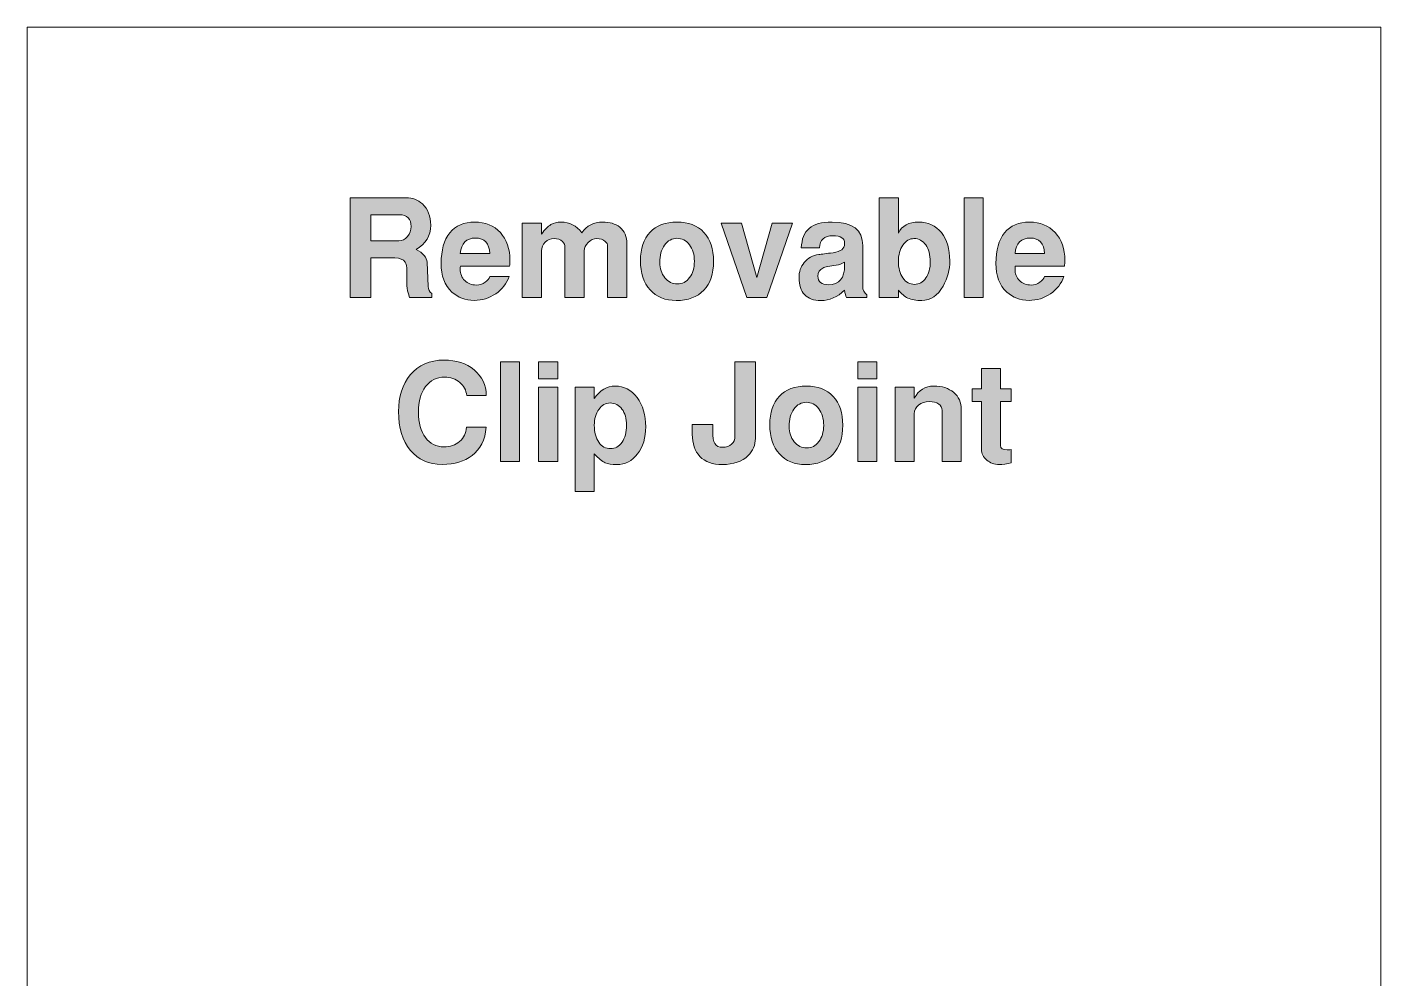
# Model space of a CAD drawing. Header units: inches. Extents: x 0.85 to 9.83, y -3.82 to -0.79.
# Drawn here: x 0.853 to 2.915, y -2.248 to -0.798 of the extents above; entities that cross this region are included whole.
import ezdxf

# ---------------------------------------------------------------- set-up
doc = ezdxf.new("R2010")
doc.units = ezdxf.units.IN
doc.header["$MEASUREMENT"] = 0
doc.layers.add('Layer 1', color=7, linetype='Continuous')

# ---------------------------------------------------------------- blocks, each defined once
blk = doc.blocks.new('block 24')
at = {"layer": 'Layer 1', "true_color": 0xed1f24}
h = blk.add_hatch(color=240, dxfattribs=at)
h.dxf.hatch_style = 2
edge = h.paths.add_edge_path()
edge.add_spline(control_points=[(1.4693, -1.2095), (1.4693, -1.2095), (1.4355, -1.2095), (1.4355, -1.2095), (1.4328, -1.2023), (1.4314, -1.1964), (1.4314, -1.192), (1.4314, -1.192), (1.4314, -1.1691), (1.4314, -1.1691), (1.4314, -1.163), (1.4305, -1.1585), (1.4287, -1.1557), (1.426, -1.1516), (1.4209, -1.1495), (1.4132, -1.1495), (1.4132, -1.1495), (1.3762, -1.1495), (1.3762, -1.1495), (1.3762, -1.1495), (1.3762, -1.2095), (1.3762, -1.2095), (1.3762, -1.2095), (1.3449, -1.2095), (1.3449, -1.2095), (1.3449, -1.2095), (1.3449, -1.0576), (1.3449, -1.0576), (1.3449, -1.0576), (1.4303, -1.0576), (1.4303, -1.0576), (1.4398, -1.0576), (1.448, -1.0608), (1.4549, -1.0672), (1.4634, -1.0748), (1.4676, -1.0857), (1.4676, -1.0997), (1.4676, -1.1159), (1.4602, -1.1282), (1.4453, -1.1364), (1.4562, -1.1422), (1.4617, -1.1487), (1.462, -1.1559), (1.462, -1.1559), (1.4637, -1.193), (1.4637, -1.193), (1.4638, -1.1976), (1.4657, -1.2012), (1.4693, -1.2037), (1.4693, -1.2037), (1.4693, -1.2095), (1.4693, -1.2095)], knot_values=[0, 0, 0, 0, 1, 1, 1, 2, 2, 2, 3, 3, 3, 4, 4, 4, 5, 5, 5, 6, 6, 6, 7, 7, 7, 8, 8, 8, 9, 9, 9, 10, 10, 10, 11, 11, 11, 12, 12, 12, 13, 13, 13, 14, 14, 14, 15, 15, 15, 16, 16, 16, 17, 17, 17, 17], degree=3, periodic=1)
edge = h.paths.add_edge_path()
edge.add_spline(control_points=[(1.4378, -1.1016), (1.4378, -1.0896), (1.4319, -1.0837), (1.4199, -1.0837), (1.4199, -1.0837), (1.3762, -1.0837), (1.3762, -1.0837), (1.3762, -1.0837), (1.3762, -1.1234), (1.3762, -1.1234), (1.3762, -1.1234), (1.4193, -1.1234), (1.4193, -1.1234), (1.424, -1.1234), (1.4283, -1.1212), (1.4321, -1.1166), (1.4359, -1.112), (1.4378, -1.107), (1.4378, -1.1016)], knot_values=[0, 0, 0, 0, 1, 1, 1, 2, 2, 2, 3, 3, 3, 4, 4, 4, 5, 5, 5, 6, 6, 6, 6], degree=3, periodic=1)
h = blk.add_hatch(color=240, dxfattribs=at)
h.dxf.hatch_style = 2
edge = h.paths.add_edge_path()
edge.add_spline(control_points=[(2.2584, -1.1537), (2.2584, -1.1673), (2.255, -1.1801), (2.2482, -1.1922), (2.2399, -1.2069), (2.2291, -1.2143), (2.2157, -1.2143), (2.2071, -1.2143), (2.2, -1.213), (2.1945, -1.2105), (2.1896, -1.2082), (2.1848, -1.2042), (2.1801, -1.1987), (2.1801, -1.1987), (2.1801, -1.2095), (2.1801, -1.2095), (2.1801, -1.2095), (2.1509, -1.2095), (2.1509, -1.2095), (2.1509, -1.2095), (2.1509, -1.0576), (2.1509, -1.0576), (2.1509, -1.0576), (2.1801, -1.0576), (2.1801, -1.0576), (2.1801, -1.0576), (2.1801, -1.1116), (2.1801, -1.1116), (2.1855, -1.1003), (2.1958, -1.0947), (2.211, -1.0947), (2.2255, -1.0947), (2.2371, -1.1001), (2.2456, -1.1109), (2.2542, -1.1218), (2.2584, -1.136), (2.2584, -1.1537)], knot_values=[0, 0, 0, 0, 1, 1, 1, 2, 2, 2, 3, 3, 3, 4, 4, 4, 5, 5, 5, 6, 6, 6, 7, 7, 7, 8, 8, 8, 9, 9, 9, 10, 10, 10, 11, 11, 11, 12, 12, 12, 12], degree=3, periodic=1)
edge = h.paths.add_edge_path()
edge.add_spline(control_points=[(2.2287, -1.1553), (2.2287, -1.1446), (2.2264, -1.136), (2.2218, -1.1296), (2.2173, -1.1231), (2.2112, -1.1199), (2.2038, -1.1199), (2.1973, -1.1199), (2.1917, -1.1232), (2.1871, -1.1298), (2.1824, -1.1364), (2.1801, -1.1447), (2.1801, -1.1547), (2.1801, -1.165), (2.1824, -1.1734), (2.187, -1.1799), (2.1915, -1.1864), (2.1975, -1.1897), (2.2048, -1.1897), (2.2119, -1.1897), (2.2176, -1.1865), (2.222, -1.18), (2.2264, -1.1736), (2.2287, -1.1653), (2.2287, -1.1553)], knot_values=[0, 0, 0, 0, 1, 1, 1, 2, 2, 2, 3, 3, 3, 4, 4, 4, 5, 5, 5, 6, 6, 6, 7, 7, 7, 8, 8, 8, 8], degree=3, periodic=1)
h = blk.add_hatch(color=240, dxfattribs=at)
h.dxf.hatch_style = 2
h.paths.add_polyline_path([(2.3093, -1.2095), (2.2801, -1.2095), (2.2801, -1.0576), (2.3093, -1.0576)])
h = blk.add_hatch(color=240, dxfattribs=at)
h.dxf.hatch_style = 2
edge = h.paths.add_edge_path()
edge.add_spline(control_points=[(1.5884, -1.1532), (1.5884, -1.1566), (1.5882, -1.1596), (1.5878, -1.1622), (1.5878, -1.1622), (1.513, -1.1622), (1.513, -1.1622), (1.5128, -1.163), (1.5126, -1.1643), (1.5126, -1.1662), (1.5126, -1.1735), (1.5149, -1.1795), (1.5194, -1.184), (1.524, -1.1885), (1.5299, -1.1907), (1.5372, -1.1907), (1.542, -1.1907), (1.5465, -1.1894), (1.5506, -1.1866), (1.5543, -1.1839), (1.5567, -1.1809), (1.5576, -1.1776), (1.5576, -1.1776), (1.5872, -1.1776), (1.5872, -1.1776), (1.5833, -1.1886), (1.5765, -1.1974), (1.5667, -1.2041), (1.5569, -1.2107), (1.546, -1.2141), (1.5339, -1.2141), (1.5204, -1.2141), (1.5091, -1.2098), (1.4999, -1.2014), (1.4889, -1.1912), (1.4835, -1.1767), (1.4835, -1.1578), (1.4835, -1.1375), (1.4879, -1.122), (1.4967, -1.1111), (1.5055, -1.1001), (1.5182, -1.0947), (1.5347, -1.0947), (1.5508, -1.0947), (1.5638, -1.1001), (1.5737, -1.1108), (1.5835, -1.1216), (1.5884, -1.1357), (1.5884, -1.1532)], knot_values=[0, 0, 0, 0, 1, 1, 1, 2, 2, 2, 3, 3, 3, 4, 4, 4, 5, 5, 5, 6, 6, 6, 7, 7, 7, 8, 8, 8, 9, 9, 9, 10, 10, 10, 11, 11, 11, 12, 12, 12, 13, 13, 13, 14, 14, 14, 15, 15, 15, 16, 16, 16, 16], degree=3, periodic=1)
edge = h.paths.add_edge_path()
edge.add_spline(control_points=[(1.5576, -1.1426), (1.5568, -1.1269), (1.5495, -1.1191), (1.5357, -1.1191), (1.5219, -1.1191), (1.5142, -1.1269), (1.5126, -1.1426), (1.5126, -1.1426), (1.5576, -1.1426), (1.5576, -1.1426)], knot_values=[0, 0, 0, 0, 1, 1, 1, 2, 2, 2, 3, 3, 3, 3], degree=3, periodic=1)
h = blk.add_hatch(color=240, dxfattribs=at)
h.dxf.hatch_style = 2
edge = h.paths.add_edge_path()
edge.add_spline(control_points=[(1.7664, -1.2095), (1.7664, -1.2095), (1.7372, -1.2095), (1.7372, -1.2095), (1.7372, -1.2095), (1.7372, -1.1311), (1.7372, -1.1311), (1.7372, -1.1288), (1.736, -1.1265), (1.7335, -1.1243), (1.7303, -1.1214), (1.726, -1.1199), (1.7205, -1.1199), (1.7158, -1.1199), (1.7114, -1.1219), (1.7074, -1.1258), (1.7034, -1.1298), (1.7014, -1.134), (1.7014, -1.1386), (1.7014, -1.1386), (1.7014, -1.2095), (1.7014, -1.2095), (1.7014, -1.2095), (1.6722, -1.2095), (1.6722, -1.2095), (1.6722, -1.2095), (1.6722, -1.1332), (1.6722, -1.1332), (1.6722, -1.1298), (1.6709, -1.1268), (1.6682, -1.1243), (1.6652, -1.1214), (1.661, -1.1199), (1.6555, -1.1199), (1.6503, -1.1199), (1.6457, -1.1218), (1.642, -1.1255), (1.6382, -1.1293), (1.6364, -1.1336), (1.6364, -1.1384), (1.6364, -1.1384), (1.6364, -1.2095), (1.6364, -1.2095), (1.6364, -1.2095), (1.6072, -1.2095), (1.6072, -1.2095), (1.6072, -1.2095), (1.6072, -1.0966), (1.6072, -1.0966), (1.6072, -1.0966), (1.6364, -1.0966), (1.6364, -1.0966), (1.6364, -1.0966), (1.6364, -1.113), (1.6364, -1.113), (1.6415, -1.1061), (1.6463, -1.1013), (1.6506, -1.0987), (1.655, -1.096), (1.6602, -1.0947), (1.6662, -1.0947), (1.6791, -1.0947), (1.6897, -1.1002), (1.698, -1.1112), (1.7055, -1.1002), (1.716, -1.0947), (1.7295, -1.0947), (1.7405, -1.0947), (1.7491, -1.0973), (1.7555, -1.1026), (1.7628, -1.1083), (1.7664, -1.1168), (1.7664, -1.128), (1.7664, -1.128), (1.7664, -1.2095), (1.7664, -1.2095)], knot_values=[0, 0, 0, 0, 1, 1, 1, 2, 2, 2, 3, 3, 3, 4, 4, 4, 5, 5, 5, 6, 6, 6, 7, 7, 7, 8, 8, 8, 9, 9, 9, 10, 10, 10, 11, 11, 11, 12, 12, 12, 13, 13, 13, 14, 14, 14, 15, 15, 15, 16, 16, 16, 17, 17, 17, 18, 18, 18, 19, 19, 19, 20, 20, 20, 21, 21, 21, 22, 22, 22, 23, 23, 23, 24, 24, 24, 25, 25, 25, 25], degree=3, periodic=1)
h = blk.add_hatch(color=240, dxfattribs=at)
h.dxf.hatch_style = 2
edge = h.paths.add_edge_path()
edge.add_spline(control_points=[(1.8985, -1.1545), (1.8985, -1.1735), (1.8935, -1.1882), (1.8836, -1.1987), (1.8736, -1.2091), (1.8596, -1.2143), (1.8416, -1.2143), (1.8248, -1.2143), (1.8115, -1.2089), (1.8018, -1.198), (1.7921, -1.1872), (1.7872, -1.1724), (1.7872, -1.1537), (1.7872, -1.1352), (1.7921, -1.1207), (1.8018, -1.1103), (1.8115, -1.0999), (1.8252, -1.0947), (1.8428, -1.0947), (1.8603, -1.0947), (1.874, -1.1), (1.8838, -1.1105), (1.8936, -1.1211), (1.8985, -1.1357), (1.8985, -1.1545)], knot_values=[0, 0, 0, 0, 1, 1, 1, 2, 2, 2, 3, 3, 3, 4, 4, 4, 5, 5, 5, 6, 6, 6, 7, 7, 7, 8, 8, 8, 8], degree=3, periodic=1)
edge = h.paths.add_edge_path()
edge.add_spline(control_points=[(1.8693, -1.1546), (1.8693, -1.1442), (1.8668, -1.1358), (1.8618, -1.1292), (1.8568, -1.1227), (1.8505, -1.1195), (1.8428, -1.1195), (1.8352, -1.1195), (1.8289, -1.123), (1.824, -1.1299), (1.819, -1.1368), (1.8166, -1.1457), (1.8166, -1.1565), (1.8166, -1.1655), (1.8192, -1.1731), (1.8244, -1.1795), (1.8296, -1.1859), (1.8359, -1.1891), (1.8432, -1.1891), (1.8509, -1.1891), (1.8571, -1.1859), (1.862, -1.1794), (1.8669, -1.173), (1.8693, -1.1647), (1.8693, -1.1546)], knot_values=[0, 0, 0, 0, 1, 1, 1, 2, 2, 2, 3, 3, 3, 4, 4, 4, 5, 5, 5, 6, 6, 6, 7, 7, 7, 8, 8, 8, 8], degree=3, periodic=1)
h = blk.add_hatch(color=240, dxfattribs=at)
h.dxf.hatch_style = 2
h.paths.add_polyline_path([(2.0189, -1.0966), (1.9797, -1.2095), (1.9491, -1.2095), (1.9101, -1.0966), (1.9409, -1.0966), (1.9645, -1.1793), (1.988, -1.0966)])
h = blk.add_hatch(color=240, dxfattribs=at)
h.dxf.hatch_style = 2
edge = h.paths.add_edge_path()
edge.add_spline(control_points=[(2.1322, -1.2095), (2.1322, -1.2095), (2.1012, -1.2095), (2.1012, -1.2095), (2.0998, -1.2073), (2.0987, -1.2036), (2.098, -1.1984), (2.0873, -1.2091), (2.0753, -1.2145), (2.062, -1.2145), (2.0512, -1.2145), (2.0429, -1.2115), (2.0372, -1.2054), (2.0315, -1.1994), (2.0287, -1.1908), (2.0287, -1.1797), (2.0287, -1.1705), (2.0314, -1.1627), (2.0368, -1.1562), (2.0422, -1.1496), (2.0495, -1.1457), (2.0587, -1.1443), (2.063, -1.1437), (2.0703, -1.1428), (2.0805, -1.1414), (2.0866, -1.1404), (2.0911, -1.1389), (2.0938, -1.1369), (2.0965, -1.1349), (2.098, -1.1316), (2.0982, -1.1272), (2.0987, -1.1196), (2.0926, -1.1157), (2.0801, -1.1157), (2.0671, -1.1157), (2.0603, -1.1218), (2.0599, -1.1341), (2.0599, -1.1341), (2.0322, -1.1341), (2.0322, -1.1341), (2.0328, -1.1207), (2.0367, -1.1108), (2.0442, -1.1044), (2.0516, -1.0979), (2.0632, -1.0947), (2.0791, -1.0947), (2.1102, -1.0947), (2.1257, -1.1067), (2.1257, -1.1307), (2.1257, -1.1307), (2.1257, -1.193), (2.1257, -1.193), (2.1257, -1.1979), (2.1279, -1.2021), (2.1322, -1.2057), (2.1322, -1.2057), (2.1322, -1.2095), (2.1322, -1.2095)], knot_values=[0, 0, 0, 0, 1, 1, 1, 2, 2, 2, 3, 3, 3, 4, 4, 4, 5, 5, 5, 6, 6, 6, 7, 7, 7, 8, 8, 8, 9, 9, 9, 10, 10, 10, 11, 11, 11, 12, 12, 12, 13, 13, 13, 14, 14, 14, 15, 15, 15, 16, 16, 16, 17, 17, 17, 18, 18, 18, 19, 19, 19, 19], degree=3, periodic=1)
edge = h.paths.add_edge_path()
edge.add_spline(control_points=[(2.0982, -1.1603), (2.0982, -1.1603), (2.0982, -1.1559), (2.0982, -1.1559), (2.0941, -1.1583), (2.0898, -1.1598), (2.0855, -1.1603), (2.0753, -1.1616), (2.0684, -1.1631), (2.0649, -1.1649), (2.0601, -1.1673), (2.0576, -1.1714), (2.0576, -1.1774), (2.0576, -1.186), (2.063, -1.1903), (2.0737, -1.1903), (2.0901, -1.1903), (2.0982, -1.1803), (2.0982, -1.1603)], knot_values=[0, 0, 0, 0, 1, 1, 1, 2, 2, 2, 3, 3, 3, 4, 4, 4, 5, 5, 5, 6, 6, 6, 6], degree=3, periodic=1)
h = blk.add_hatch(color=240, dxfattribs=at)
h.dxf.hatch_style = 2
edge = h.paths.add_edge_path()
edge.add_spline(control_points=[(2.4337, -1.1532), (2.4337, -1.1566), (2.4335, -1.1596), (2.433, -1.1622), (2.433, -1.1622), (2.3582, -1.1622), (2.3582, -1.1622), (2.358, -1.163), (2.3578, -1.1643), (2.3578, -1.1662), (2.3578, -1.1735), (2.3601, -1.1795), (2.3646, -1.184), (2.3692, -1.1885), (2.3751, -1.1907), (2.3824, -1.1907), (2.3872, -1.1907), (2.3917, -1.1894), (2.3958, -1.1866), (2.3995, -1.1839), (2.4019, -1.1809), (2.4028, -1.1776), (2.4028, -1.1776), (2.4324, -1.1776), (2.4324, -1.1776), (2.4285, -1.1886), (2.4217, -1.1974), (2.4119, -1.2041), (2.4021, -1.2107), (2.3912, -1.2141), (2.3791, -1.2141), (2.3656, -1.2141), (2.3543, -1.2098), (2.3451, -1.2014), (2.3341, -1.1912), (2.3287, -1.1767), (2.3287, -1.1578), (2.3287, -1.1375), (2.3331, -1.122), (2.3419, -1.1111), (2.3507, -1.1001), (2.3634, -1.0947), (2.3799, -1.0947), (2.396, -1.0947), (2.409, -1.1001), (2.4189, -1.1108), (2.4287, -1.1216), (2.4337, -1.1357), (2.4337, -1.1532)], knot_values=[0, 0, 0, 0, 1, 1, 1, 2, 2, 2, 3, 3, 3, 4, 4, 4, 5, 5, 5, 6, 6, 6, 7, 7, 7, 8, 8, 8, 9, 9, 9, 10, 10, 10, 11, 11, 11, 12, 12, 12, 13, 13, 13, 14, 14, 14, 15, 15, 15, 16, 16, 16, 16], degree=3, periodic=1)
edge = h.paths.add_edge_path()
edge.add_spline(control_points=[(2.4028, -1.1426), (2.402, -1.1269), (2.3947, -1.1191), (2.381, -1.1191), (2.3671, -1.1191), (2.3594, -1.1269), (2.3578, -1.1426), (2.3578, -1.1426), (2.4028, -1.1426), (2.4028, -1.1426)], knot_values=[0, 0, 0, 0, 1, 1, 1, 2, 2, 2, 3, 3, 3, 3], degree=3, periodic=1)
h = blk.add_hatch(color=240, dxfattribs=at)
h.dxf.hatch_style = 2
edge = h.paths.add_edge_path()
edge.add_spline(control_points=[(1.5523, -1.4076), (1.5504, -1.4266), (1.5431, -1.441), (1.5306, -1.4507), (1.5191, -1.4596), (1.504, -1.4641), (1.4852, -1.4641), (1.4647, -1.4641), (1.4484, -1.4568), (1.4365, -1.4424), (1.4245, -1.428), (1.4186, -1.4084), (1.4186, -1.3837), (1.4186, -1.3607), (1.4245, -1.3421), (1.4363, -1.3278), (1.4488, -1.3127), (1.4661, -1.3051), (1.4881, -1.3051), (1.5066, -1.3051), (1.5218, -1.3101), (1.5338, -1.32), (1.5457, -1.3299), (1.5519, -1.343), (1.5523, -1.3591), (1.5523, -1.3591), (1.5225, -1.3591), (1.5225, -1.3591), (1.5217, -1.351), (1.5181, -1.3443), (1.5118, -1.3391), (1.5055, -1.3338), (1.4979, -1.3311), (1.489, -1.3311), (1.4766, -1.3311), (1.4669, -1.3359), (1.4597, -1.3455), (1.4526, -1.3551), (1.449, -1.3681), (1.449, -1.3845), (1.449, -1.4007), (1.4525, -1.4136), (1.4596, -1.4231), (1.4667, -1.4326), (1.4761, -1.4374), (1.4879, -1.4374), (1.4972, -1.4374), (1.5052, -1.4347), (1.5117, -1.4292), (1.5182, -1.4237), (1.5217, -1.4165), (1.5221, -1.4076), (1.5221, -1.4076), (1.5523, -1.4076), (1.5523, -1.4076)], knot_values=[0, 0, 0, 0, 1, 1, 1, 2, 2, 2, 3, 3, 3, 4, 4, 4, 5, 5, 5, 6, 6, 6, 7, 7, 7, 8, 8, 8, 9, 9, 9, 10, 10, 10, 11, 11, 11, 12, 12, 12, 13, 13, 13, 14, 14, 14, 15, 15, 15, 16, 16, 16, 17, 17, 17, 18, 18, 18, 18], degree=3, periodic=1)
h = blk.add_hatch(color=240, dxfattribs=at)
h.dxf.hatch_style = 2
h.paths.add_polyline_path([(1.6031, -1.4595), (1.574, -1.4595), (1.574, -1.3076), (1.6031, -1.3076)])
h = blk.add_hatch(color=240, dxfattribs=at)
h.dxf.hatch_style = 2
h.paths.add_polyline_path([(1.6611, -1.3337), (1.6319, -1.3337), (1.6319, -1.3076), (1.6611, -1.3076)])
h.paths.add_polyline_path([(1.6611, -1.4595), (1.6319, -1.4595), (1.6319, -1.3466), (1.6611, -1.3466)])
h = blk.add_hatch(color=240, dxfattribs=at)
h.dxf.hatch_style = 2
edge = h.paths.add_edge_path()
edge.add_spline(control_points=[(1.9623, -1.4245), (1.9623, -1.4346), (1.9586, -1.4434), (1.9511, -1.4507), (1.9419, -1.4598), (1.9288, -1.4643), (1.9119, -1.4643), (1.897, -1.4643), (1.8857, -1.4602), (1.8778, -1.452), (1.87, -1.4438), (1.8661, -1.4325), (1.8661, -1.4182), (1.8661, -1.4182), (1.8661, -1.4034), (1.8661, -1.4034), (1.8661, -1.4034), (1.8973, -1.4034), (1.8973, -1.4034), (1.8973, -1.4034), (1.8973, -1.4132), (1.8973, -1.4132), (1.8973, -1.4224), (1.8984, -1.4288), (1.9005, -1.4325), (1.9027, -1.4362), (1.9066, -1.438), (1.9123, -1.438), (1.9181, -1.438), (1.9227, -1.4365), (1.9261, -1.4334), (1.9294, -1.4304), (1.9311, -1.4262), (1.9311, -1.4207), (1.9311, -1.4207), (1.9311, -1.3076), (1.9311, -1.3076), (1.9311, -1.3076), (1.9623, -1.3076), (1.9623, -1.3076), (1.9623, -1.3076), (1.9623, -1.4245), (1.9623, -1.4245)], knot_values=[0, 0, 0, 0, 1, 1, 1, 2, 2, 2, 3, 3, 3, 4, 4, 4, 5, 5, 5, 6, 6, 6, 7, 7, 7, 8, 8, 8, 9, 9, 9, 10, 10, 10, 11, 11, 11, 12, 12, 12, 13, 13, 13, 14, 14, 14, 14], degree=3, periodic=1)
h = blk.add_hatch(color=240, dxfattribs=at)
h.dxf.hatch_style = 2
h.paths.add_polyline_path([(2.1473, -1.3337), (2.1181, -1.3337), (2.1181, -1.3076), (2.1473, -1.3076)])
h.paths.add_polyline_path([(2.1473, -1.4595), (2.1181, -1.4595), (2.1181, -1.3466), (2.1473, -1.3466)])
h = blk.add_hatch(color=240, dxfattribs=at)
h.dxf.hatch_style = 2
edge = h.paths.add_edge_path()
edge.add_spline(control_points=[(2.3521, -1.4618), (2.3453, -1.4634), (2.3391, -1.4643), (2.3336, -1.4643), (2.3262, -1.4643), (2.3199, -1.462), (2.3146, -1.4575), (2.3093, -1.453), (2.3067, -1.4476), (2.3067, -1.4414), (2.3067, -1.4414), (2.3067, -1.3682), (2.3067, -1.3682), (2.3067, -1.3682), (2.2923, -1.3682), (2.2923, -1.3682), (2.2923, -1.3682), (2.2923, -1.3489), (2.2923, -1.3489), (2.2923, -1.3489), (2.3067, -1.3489), (2.3067, -1.3489), (2.3067, -1.3489), (2.3067, -1.3182), (2.3067, -1.3182), (2.3067, -1.3182), (2.3358, -1.3182), (2.3358, -1.3182), (2.3358, -1.3182), (2.3358, -1.3489), (2.3358, -1.3489), (2.3358, -1.3489), (2.3521, -1.3489), (2.3521, -1.3489), (2.3521, -1.3489), (2.3521, -1.3682), (2.3521, -1.3682), (2.3521, -1.3682), (2.3358, -1.3682), (2.3358, -1.3682), (2.3358, -1.3682), (2.3358, -1.4355), (2.3358, -1.4355), (2.3358, -1.4398), (2.3391, -1.442), (2.3456, -1.442), (2.3472, -1.4418), (2.3493, -1.4417), (2.3521, -1.4416), (2.3521, -1.4416), (2.3521, -1.4618), (2.3521, -1.4618)], knot_values=[0, 0, 0, 0, 1, 1, 1, 2, 2, 2, 3, 3, 3, 4, 4, 4, 5, 5, 5, 6, 6, 6, 7, 7, 7, 8, 8, 8, 9, 9, 9, 10, 10, 10, 11, 11, 11, 12, 12, 12, 13, 13, 13, 14, 14, 14, 15, 15, 15, 16, 16, 16, 17, 17, 17, 17], degree=3, periodic=1)
h = blk.add_hatch(color=240, dxfattribs=at)
h.dxf.hatch_style = 2
edge = h.paths.add_edge_path()
edge.add_spline(control_points=[(1.7952, -1.4068), (1.7952, -1.4234), (1.7911, -1.4372), (1.7829, -1.448), (1.7747, -1.4589), (1.764, -1.4643), (1.7509, -1.4643), (1.7434, -1.4643), (1.7376, -1.4634), (1.7336, -1.4616), (1.7288, -1.4595), (1.7233, -1.455), (1.7169, -1.4482), (1.7169, -1.4482), (1.7169, -1.5053), (1.7169, -1.5053), (1.7169, -1.5053), (1.6877, -1.5053), (1.6877, -1.5053), (1.6877, -1.5053), (1.6877, -1.3466), (1.6877, -1.3466), (1.6877, -1.3466), (1.7169, -1.3466), (1.7169, -1.3466), (1.7169, -1.3466), (1.7169, -1.3637), (1.7169, -1.3637), (1.7254, -1.351), (1.7361, -1.3447), (1.749, -1.3447), (1.7622, -1.3447), (1.7732, -1.3506), (1.782, -1.3624), (1.7908, -1.3742), (1.7952, -1.389), (1.7952, -1.4068)], knot_values=[0, 0, 0, 0, 1, 1, 1, 2, 2, 2, 3, 3, 3, 4, 4, 4, 5, 5, 5, 6, 6, 6, 7, 7, 7, 8, 8, 8, 9, 9, 9, 10, 10, 10, 11, 11, 11, 12, 12, 12, 12], degree=3, periodic=1)
edge = h.paths.add_edge_path()
edge.add_spline(control_points=[(1.7659, -1.4043), (1.7659, -1.3941), (1.7636, -1.386), (1.759, -1.3798), (1.7544, -1.3736), (1.7484, -1.3705), (1.7409, -1.3705), (1.7342, -1.3705), (1.7285, -1.3738), (1.7239, -1.3802), (1.7192, -1.3867), (1.7169, -1.3948), (1.7169, -1.4045), (1.7169, -1.4152), (1.7192, -1.4238), (1.7237, -1.4303), (1.7282, -1.4368), (1.7341, -1.4401), (1.7415, -1.4401), (1.7487, -1.4401), (1.7546, -1.4368), (1.7591, -1.4303), (1.7636, -1.4238), (1.7659, -1.4151), (1.7659, -1.4043)], knot_values=[0, 0, 0, 0, 1, 1, 1, 2, 2, 2, 3, 3, 3, 4, 4, 4, 5, 5, 5, 6, 6, 6, 7, 7, 7, 8, 8, 8, 8], degree=3, periodic=1)
h = blk.add_hatch(color=240, dxfattribs=at)
h.dxf.hatch_style = 2
edge = h.paths.add_edge_path()
edge.add_spline(control_points=[(2.0954, -1.4045), (2.0954, -1.4235), (2.0905, -1.4382), (2.0805, -1.4487), (2.0706, -1.4591), (2.0566, -1.4643), (2.0386, -1.4643), (2.0218, -1.4643), (2.0085, -1.4589), (1.9988, -1.448), (1.989, -1.4372), (1.9842, -1.4224), (1.9842, -1.4037), (1.9842, -1.3852), (1.989, -1.3707), (1.9988, -1.3603), (2.0085, -1.3499), (2.0222, -1.3447), (2.0398, -1.3447), (2.0573, -1.3447), (2.071, -1.35), (2.0807, -1.3605), (2.0905, -1.3711), (2.0954, -1.3857), (2.0954, -1.4045)], knot_values=[0, 0, 0, 0, 1, 1, 1, 2, 2, 2, 3, 3, 3, 4, 4, 4, 5, 5, 5, 6, 6, 6, 7, 7, 7, 8, 8, 8, 8], degree=3, periodic=1)
edge = h.paths.add_edge_path()
edge.add_spline(control_points=[(2.0663, -1.4046), (2.0663, -1.3942), (2.0638, -1.3858), (2.0588, -1.3792), (2.0538, -1.3727), (2.0474, -1.3695), (2.0398, -1.3695), (2.0322, -1.3695), (2.0259, -1.373), (2.021, -1.3799), (2.016, -1.3868), (2.0136, -1.3957), (2.0136, -1.4065), (2.0136, -1.4155), (2.0162, -1.4231), (2.0214, -1.4295), (2.0266, -1.4359), (2.0329, -1.4391), (2.0402, -1.4391), (2.0479, -1.4391), (2.0541, -1.4359), (2.059, -1.4294), (2.0638, -1.423), (2.0663, -1.4147), (2.0663, -1.4046)], knot_values=[0, 0, 0, 0, 1, 1, 1, 2, 2, 2, 3, 3, 3, 4, 4, 4, 5, 5, 5, 6, 6, 6, 7, 7, 7, 8, 8, 8, 8], degree=3, periodic=1)
h = blk.add_hatch(color=240, dxfattribs=at)
h.dxf.hatch_style = 2
edge = h.paths.add_edge_path()
edge.add_spline(control_points=[(2.2759, -1.4595), (2.2759, -1.4595), (2.2467, -1.4595), (2.2467, -1.4595), (2.2467, -1.4595), (2.2467, -1.382), (2.2467, -1.382), (2.2467, -1.3778), (2.2449, -1.3745), (2.2415, -1.3721), (2.238, -1.3697), (2.2333, -1.3684), (2.2273, -1.3684), (2.2208, -1.3684), (2.2153, -1.3702), (2.211, -1.3737), (2.2066, -1.3771), (2.2044, -1.3815), (2.2044, -1.3868), (2.2044, -1.3868), (2.2044, -1.4595), (2.2044, -1.4595), (2.2044, -1.4595), (2.1752, -1.4595), (2.1752, -1.4595), (2.1752, -1.4595), (2.1752, -1.3466), (2.1752, -1.3466), (2.1752, -1.3466), (2.2044, -1.3466), (2.2044, -1.3466), (2.2044, -1.3466), (2.2044, -1.3634), (2.2044, -1.3634), (2.2109, -1.3509), (2.2208, -1.3447), (2.234, -1.3447), (2.2466, -1.3447), (2.2568, -1.348), (2.2644, -1.3545), (2.272, -1.361), (2.2759, -1.3696), (2.2759, -1.3803), (2.2759, -1.3803), (2.2759, -1.4595), (2.2759, -1.4595)], knot_values=[0, 0, 0, 0, 1, 1, 1, 2, 2, 2, 3, 3, 3, 4, 4, 4, 5, 5, 5, 6, 6, 6, 7, 7, 7, 8, 8, 8, 9, 9, 9, 10, 10, 10, 11, 11, 11, 12, 12, 12, 13, 13, 13, 14, 14, 14, 15, 15, 15, 15], degree=3, periodic=1)
at = {"layer": 'Layer 1', "lineweight": 0}
for points in [[(2.3093, -1.2095), (2.2801, -1.2095), (2.2801, -1.0576), (2.3093, -1.0576), (2.3093, -1.2095)], [(2.0189, -1.0966), (1.9797, -1.2095), (1.9491, -1.2095), (1.9101, -1.0966), (1.9409, -1.0966), (1.9645, -1.1793), (1.988, -1.0966), (2.0189, -1.0966)], [(1.6031, -1.4595), (1.574, -1.4595), (1.574, -1.3076), (1.6031, -1.3076), (1.6031, -1.4595)], [(1.6611, -1.3337), (1.6319, -1.3337), (1.6319, -1.3076), (1.6611, -1.3076), (1.6611, -1.3337)], [(2.1473, -1.3337), (2.1181, -1.3337), (2.1181, -1.3076), (2.1473, -1.3076), (2.1473, -1.3337)], [(1.6611, -1.4595), (1.6319, -1.4595), (1.6319, -1.3466), (1.6611, -1.3466), (1.6611, -1.4595)], [(2.1473, -1.4595), (2.1181, -1.4595), (2.1181, -1.3466), (2.1473, -1.3466), (2.1473, -1.4595)]]:
    blk.add_lwpolyline(points, dxfattribs=at)
for points, knots in [([(1.4693, -1.2095), (1.4693, -1.2095), (1.4355, -1.2095), (1.4355, -1.2095), (1.4328, -1.2023), (1.4314, -1.1964), (1.4314, -1.192), (1.4314, -1.192), (1.4314, -1.1691), (1.4314, -1.1691), (1.4314, -1.163), (1.4305, -1.1585), (1.4287, -1.1557), (1.426, -1.1516), (1.4209, -1.1495), (1.4132, -1.1495), (1.4132, -1.1495), (1.3762, -1.1495), (1.3762, -1.1495), (1.3762, -1.1495), (1.3762, -1.2095), (1.3762, -1.2095), (1.3762, -1.2095), (1.3449, -1.2095), (1.3449, -1.2095), (1.3449, -1.2095), (1.3449, -1.0576), (1.3449, -1.0576), (1.3449, -1.0576), (1.4303, -1.0576), (1.4303, -1.0576), (1.4398, -1.0576), (1.448, -1.0608), (1.4549, -1.0672), (1.4634, -1.0748), (1.4676, -1.0857), (1.4676, -1.0997), (1.4676, -1.1159), (1.4602, -1.1282), (1.4453, -1.1364), (1.4562, -1.1422), (1.4617, -1.1487), (1.462, -1.1559), (1.462, -1.1559), (1.4637, -1.193), (1.4637, -1.193), (1.4638, -1.1976), (1.4657, -1.2012), (1.4693, -1.2037), (1.4693, -1.2037), (1.4693, -1.2095), (1.4693, -1.2095)], [0, 0, 0, 0, 1, 1, 1, 2, 2, 2, 3, 3, 3, 4, 4, 4, 5, 5, 5, 6, 6, 6, 7, 7, 7, 8, 8, 8, 9, 9, 9, 10, 10, 10, 11, 11, 11, 12, 12, 12, 13, 13, 13, 14, 14, 14, 15, 15, 15, 16, 16, 16, 17, 17, 17, 17]), ([(2.2584, -1.1537), (2.2584, -1.1673), (2.255, -1.1801), (2.2482, -1.1922), (2.2399, -1.2069), (2.2291, -1.2143), (2.2157, -1.2143), (2.2071, -1.2143), (2.2, -1.213), (2.1945, -1.2105), (2.1896, -1.2082), (2.1848, -1.2042), (2.1801, -1.1987), (2.1801, -1.1987), (2.1801, -1.2095), (2.1801, -1.2095), (2.1801, -1.2095), (2.1509, -1.2095), (2.1509, -1.2095), (2.1509, -1.2095), (2.1509, -1.0576), (2.1509, -1.0576), (2.1509, -1.0576), (2.1801, -1.0576), (2.1801, -1.0576), (2.1801, -1.0576), (2.1801, -1.1116), (2.1801, -1.1116), (2.1855, -1.1003), (2.1958, -1.0947), (2.211, -1.0947), (2.2255, -1.0947), (2.2371, -1.1001), (2.2456, -1.1109), (2.2542, -1.1218), (2.2584, -1.136), (2.2584, -1.1537)], [0, 0, 0, 0, 1, 1, 1, 2, 2, 2, 3, 3, 3, 4, 4, 4, 5, 5, 5, 6, 6, 6, 7, 7, 7, 8, 8, 8, 9, 9, 9, 10, 10, 10, 11, 11, 11, 12, 12, 12, 12]), ([(1.4378, -1.1016), (1.4378, -1.0896), (1.4319, -1.0837), (1.4199, -1.0837), (1.4199, -1.0837), (1.3762, -1.0837), (1.3762, -1.0837), (1.3762, -1.0837), (1.3762, -1.1234), (1.3762, -1.1234), (1.3762, -1.1234), (1.4193, -1.1234), (1.4193, -1.1234), (1.424, -1.1234), (1.4283, -1.1212), (1.4321, -1.1166), (1.4359, -1.112), (1.4378, -1.107), (1.4378, -1.1016)], [0, 0, 0, 0, 1, 1, 1, 2, 2, 2, 3, 3, 3, 4, 4, 4, 5, 5, 5, 6, 6, 6, 6]), ([(1.5884, -1.1532), (1.5884, -1.1566), (1.5882, -1.1596), (1.5878, -1.1622), (1.5878, -1.1622), (1.513, -1.1622), (1.513, -1.1622), (1.5128, -1.163), (1.5126, -1.1643), (1.5126, -1.1662), (1.5126, -1.1735), (1.5149, -1.1795), (1.5194, -1.184), (1.524, -1.1885), (1.5299, -1.1907), (1.5372, -1.1907), (1.542, -1.1907), (1.5465, -1.1894), (1.5506, -1.1866), (1.5543, -1.1839), (1.5567, -1.1809), (1.5576, -1.1776), (1.5576, -1.1776), (1.5872, -1.1776), (1.5872, -1.1776), (1.5833, -1.1886), (1.5765, -1.1974), (1.5667, -1.2041), (1.5569, -1.2107), (1.546, -1.2141), (1.5339, -1.2141), (1.5204, -1.2141), (1.5091, -1.2098), (1.4999, -1.2014), (1.4889, -1.1912), (1.4835, -1.1767), (1.4835, -1.1578), (1.4835, -1.1375), (1.4879, -1.122), (1.4967, -1.1111), (1.5055, -1.1001), (1.5182, -1.0947), (1.5347, -1.0947), (1.5508, -1.0947), (1.5638, -1.1001), (1.5737, -1.1108), (1.5835, -1.1216), (1.5884, -1.1357), (1.5884, -1.1532)], [0, 0, 0, 0, 1, 1, 1, 2, 2, 2, 3, 3, 3, 4, 4, 4, 5, 5, 5, 6, 6, 6, 7, 7, 7, 8, 8, 8, 9, 9, 9, 10, 10, 10, 11, 11, 11, 12, 12, 12, 13, 13, 13, 14, 14, 14, 15, 15, 15, 16, 16, 16, 16]), ([(1.7664, -1.2095), (1.7664, -1.2095), (1.7372, -1.2095), (1.7372, -1.2095), (1.7372, -1.2095), (1.7372, -1.1311), (1.7372, -1.1311), (1.7372, -1.1288), (1.736, -1.1265), (1.7335, -1.1243), (1.7303, -1.1214), (1.726, -1.1199), (1.7205, -1.1199), (1.7158, -1.1199), (1.7114, -1.1219), (1.7074, -1.1258), (1.7034, -1.1298), (1.7014, -1.134), (1.7014, -1.1386), (1.7014, -1.1386), (1.7014, -1.2095), (1.7014, -1.2095), (1.7014, -1.2095), (1.6722, -1.2095), (1.6722, -1.2095), (1.6722, -1.2095), (1.6722, -1.1332), (1.6722, -1.1332), (1.6722, -1.1298), (1.6709, -1.1268), (1.6682, -1.1243), (1.6652, -1.1214), (1.661, -1.1199), (1.6555, -1.1199), (1.6503, -1.1199), (1.6457, -1.1218), (1.642, -1.1255), (1.6382, -1.1293), (1.6364, -1.1336), (1.6364, -1.1384), (1.6364, -1.1384), (1.6364, -1.2095), (1.6364, -1.2095), (1.6364, -1.2095), (1.6072, -1.2095), (1.6072, -1.2095), (1.6072, -1.2095), (1.6072, -1.0966), (1.6072, -1.0966), (1.6072, -1.0966), (1.6364, -1.0966), (1.6364, -1.0966), (1.6364, -1.0966), (1.6364, -1.113), (1.6364, -1.113), (1.6415, -1.1061), (1.6463, -1.1013), (1.6506, -1.0987), (1.655, -1.096), (1.6602, -1.0947), (1.6662, -1.0947), (1.6791, -1.0947), (1.6897, -1.1002), (1.698, -1.1112), (1.7055, -1.1002), (1.716, -1.0947), (1.7295, -1.0947), (1.7405, -1.0947), (1.7491, -1.0973), (1.7555, -1.1026), (1.7628, -1.1083), (1.7664, -1.1168), (1.7664, -1.128), (1.7664, -1.128), (1.7664, -1.2095), (1.7664, -1.2095)], [0, 0, 0, 0, 1, 1, 1, 2, 2, 2, 3, 3, 3, 4, 4, 4, 5, 5, 5, 6, 6, 6, 7, 7, 7, 8, 8, 8, 9, 9, 9, 10, 10, 10, 11, 11, 11, 12, 12, 12, 13, 13, 13, 14, 14, 14, 15, 15, 15, 16, 16, 16, 17, 17, 17, 18, 18, 18, 19, 19, 19, 20, 20, 20, 21, 21, 21, 22, 22, 22, 23, 23, 23, 24, 24, 24, 25, 25, 25, 25]), ([(1.8985, -1.1545), (1.8985, -1.1735), (1.8935, -1.1882), (1.8836, -1.1987), (1.8736, -1.2091), (1.8596, -1.2143), (1.8416, -1.2143), (1.8248, -1.2143), (1.8115, -1.2089), (1.8018, -1.198), (1.7921, -1.1872), (1.7872, -1.1724), (1.7872, -1.1537), (1.7872, -1.1352), (1.7921, -1.1207), (1.8018, -1.1103), (1.8115, -1.0999), (1.8252, -1.0947), (1.8428, -1.0947), (1.8603, -1.0947), (1.874, -1.1), (1.8838, -1.1105), (1.8936, -1.1211), (1.8985, -1.1357), (1.8985, -1.1545)], [0, 0, 0, 0, 1, 1, 1, 2, 2, 2, 3, 3, 3, 4, 4, 4, 5, 5, 5, 6, 6, 6, 7, 7, 7, 8, 8, 8, 8]), ([(2.1322, -1.2095), (2.1322, -1.2095), (2.1012, -1.2095), (2.1012, -1.2095), (2.0998, -1.2073), (2.0987, -1.2036), (2.098, -1.1984), (2.0873, -1.2091), (2.0753, -1.2145), (2.062, -1.2145), (2.0512, -1.2145), (2.0429, -1.2115), (2.0372, -1.2054), (2.0315, -1.1994), (2.0287, -1.1908), (2.0287, -1.1797), (2.0287, -1.1705), (2.0314, -1.1627), (2.0368, -1.1562), (2.0422, -1.1496), (2.0495, -1.1457), (2.0587, -1.1443), (2.063, -1.1437), (2.0703, -1.1428), (2.0805, -1.1414), (2.0866, -1.1404), (2.0911, -1.1389), (2.0938, -1.1369), (2.0965, -1.1349), (2.098, -1.1316), (2.0982, -1.1272), (2.0987, -1.1196), (2.0926, -1.1157), (2.0801, -1.1157), (2.0671, -1.1157), (2.0603, -1.1218), (2.0599, -1.1341), (2.0599, -1.1341), (2.0322, -1.1341), (2.0322, -1.1341), (2.0328, -1.1207), (2.0367, -1.1108), (2.0442, -1.1044), (2.0516, -1.0979), (2.0632, -1.0947), (2.0791, -1.0947), (2.1102, -1.0947), (2.1257, -1.1067), (2.1257, -1.1307), (2.1257, -1.1307), (2.1257, -1.193), (2.1257, -1.193), (2.1257, -1.1979), (2.1279, -1.2021), (2.1322, -1.2057), (2.1322, -1.2057), (2.1322, -1.2095), (2.1322, -1.2095)], [0, 0, 0, 0, 1, 1, 1, 2, 2, 2, 3, 3, 3, 4, 4, 4, 5, 5, 5, 6, 6, 6, 7, 7, 7, 8, 8, 8, 9, 9, 9, 10, 10, 10, 11, 11, 11, 12, 12, 12, 13, 13, 13, 14, 14, 14, 15, 15, 15, 16, 16, 16, 17, 17, 17, 18, 18, 18, 19, 19, 19, 19]), ([(2.4337, -1.1532), (2.4337, -1.1566), (2.4335, -1.1596), (2.433, -1.1622), (2.433, -1.1622), (2.3582, -1.1622), (2.3582, -1.1622), (2.358, -1.163), (2.3578, -1.1643), (2.3578, -1.1662), (2.3578, -1.1735), (2.3601, -1.1795), (2.3646, -1.184), (2.3692, -1.1885), (2.3751, -1.1907), (2.3824, -1.1907), (2.3872, -1.1907), (2.3917, -1.1894), (2.3958, -1.1866), (2.3995, -1.1839), (2.4019, -1.1809), (2.4028, -1.1776), (2.4028, -1.1776), (2.4324, -1.1776), (2.4324, -1.1776), (2.4285, -1.1886), (2.4217, -1.1974), (2.4119, -1.2041), (2.4021, -1.2107), (2.3912, -1.2141), (2.3791, -1.2141), (2.3656, -1.2141), (2.3543, -1.2098), (2.3451, -1.2014), (2.3341, -1.1912), (2.3287, -1.1767), (2.3287, -1.1578), (2.3287, -1.1375), (2.3331, -1.122), (2.3419, -1.1111), (2.3507, -1.1001), (2.3634, -1.0947), (2.3799, -1.0947), (2.396, -1.0947), (2.409, -1.1001), (2.4189, -1.1108), (2.4287, -1.1216), (2.4337, -1.1357), (2.4337, -1.1532)], [0, 0, 0, 0, 1, 1, 1, 2, 2, 2, 3, 3, 3, 4, 4, 4, 5, 5, 5, 6, 6, 6, 7, 7, 7, 8, 8, 8, 9, 9, 9, 10, 10, 10, 11, 11, 11, 12, 12, 12, 13, 13, 13, 14, 14, 14, 15, 15, 15, 16, 16, 16, 16]), ([(1.5576, -1.1426), (1.5568, -1.1269), (1.5495, -1.1191), (1.5357, -1.1191), (1.5219, -1.1191), (1.5142, -1.1269), (1.5126, -1.1426), (1.5126, -1.1426), (1.5576, -1.1426), (1.5576, -1.1426)], [0, 0, 0, 0, 1, 1, 1, 2, 2, 2, 3, 3, 3, 3]), ([(1.8693, -1.1546), (1.8693, -1.1442), (1.8668, -1.1358), (1.8618, -1.1292), (1.8568, -1.1227), (1.8505, -1.1195), (1.8428, -1.1195), (1.8352, -1.1195), (1.8289, -1.123), (1.824, -1.1299), (1.819, -1.1368), (1.8166, -1.1457), (1.8166, -1.1565), (1.8166, -1.1655), (1.8192, -1.1731), (1.8244, -1.1795), (1.8296, -1.1859), (1.8359, -1.1891), (1.8432, -1.1891), (1.8509, -1.1891), (1.8571, -1.1859), (1.862, -1.1794), (1.8669, -1.173), (1.8693, -1.1647), (1.8693, -1.1546)], [0, 0, 0, 0, 1, 1, 1, 2, 2, 2, 3, 3, 3, 4, 4, 4, 5, 5, 5, 6, 6, 6, 7, 7, 7, 8, 8, 8, 8]), ([(2.2287, -1.1553), (2.2287, -1.1446), (2.2264, -1.136), (2.2218, -1.1296), (2.2173, -1.1231), (2.2112, -1.1199), (2.2038, -1.1199), (2.1973, -1.1199), (2.1917, -1.1232), (2.1871, -1.1298), (2.1824, -1.1364), (2.1801, -1.1447), (2.1801, -1.1547), (2.1801, -1.165), (2.1824, -1.1734), (2.187, -1.1799), (2.1915, -1.1864), (2.1975, -1.1897), (2.2048, -1.1897), (2.2119, -1.1897), (2.2176, -1.1865), (2.222, -1.18), (2.2264, -1.1736), (2.2287, -1.1653), (2.2287, -1.1553)], [0, 0, 0, 0, 1, 1, 1, 2, 2, 2, 3, 3, 3, 4, 4, 4, 5, 5, 5, 6, 6, 6, 7, 7, 7, 8, 8, 8, 8]), ([(2.4028, -1.1426), (2.402, -1.1269), (2.3947, -1.1191), (2.381, -1.1191), (2.3671, -1.1191), (2.3594, -1.1269), (2.3578, -1.1426), (2.3578, -1.1426), (2.4028, -1.1426), (2.4028, -1.1426)], [0, 0, 0, 0, 1, 1, 1, 2, 2, 2, 3, 3, 3, 3]), ([(2.0982, -1.1603), (2.0982, -1.1603), (2.0982, -1.1559), (2.0982, -1.1559), (2.0941, -1.1583), (2.0898, -1.1598), (2.0855, -1.1603), (2.0753, -1.1616), (2.0684, -1.1631), (2.0649, -1.1649), (2.0601, -1.1673), (2.0576, -1.1714), (2.0576, -1.1774), (2.0576, -1.186), (2.063, -1.1903), (2.0737, -1.1903), (2.0901, -1.1903), (2.0982, -1.1803), (2.0982, -1.1603)], [0, 0, 0, 0, 1, 1, 1, 2, 2, 2, 3, 3, 3, 4, 4, 4, 5, 5, 5, 6, 6, 6, 6]), ([(1.5523, -1.4076), (1.5504, -1.4266), (1.5431, -1.441), (1.5306, -1.4507), (1.5191, -1.4596), (1.504, -1.4641), (1.4852, -1.4641), (1.4647, -1.4641), (1.4484, -1.4568), (1.4365, -1.4424), (1.4245, -1.428), (1.4186, -1.4084), (1.4186, -1.3837), (1.4186, -1.3607), (1.4245, -1.3421), (1.4363, -1.3278), (1.4488, -1.3127), (1.4661, -1.3051), (1.4881, -1.3051), (1.5066, -1.3051), (1.5218, -1.3101), (1.5338, -1.32), (1.5457, -1.3299), (1.5519, -1.343), (1.5523, -1.3591), (1.5523, -1.3591), (1.5225, -1.3591), (1.5225, -1.3591), (1.5217, -1.351), (1.5181, -1.3443), (1.5118, -1.3391), (1.5055, -1.3338), (1.4979, -1.3311), (1.489, -1.3311), (1.4766, -1.3311), (1.4669, -1.3359), (1.4597, -1.3455), (1.4526, -1.3551), (1.449, -1.3681), (1.449, -1.3845), (1.449, -1.4007), (1.4525, -1.4136), (1.4596, -1.4231), (1.4667, -1.4326), (1.4761, -1.4374), (1.4879, -1.4374), (1.4972, -1.4374), (1.5052, -1.4347), (1.5117, -1.4292), (1.5182, -1.4237), (1.5217, -1.4165), (1.5221, -1.4076), (1.5221, -1.4076), (1.5523, -1.4076), (1.5523, -1.4076)], [0, 0, 0, 0, 1, 1, 1, 2, 2, 2, 3, 3, 3, 4, 4, 4, 5, 5, 5, 6, 6, 6, 7, 7, 7, 8, 8, 8, 9, 9, 9, 10, 10, 10, 11, 11, 11, 12, 12, 12, 13, 13, 13, 14, 14, 14, 15, 15, 15, 16, 16, 16, 17, 17, 17, 18, 18, 18, 18]), ([(1.9623, -1.4245), (1.9623, -1.4346), (1.9586, -1.4434), (1.9511, -1.4507), (1.9419, -1.4598), (1.9288, -1.4643), (1.9119, -1.4643), (1.897, -1.4643), (1.8857, -1.4602), (1.8778, -1.452), (1.87, -1.4438), (1.8661, -1.4325), (1.8661, -1.4182), (1.8661, -1.4182), (1.8661, -1.4034), (1.8661, -1.4034), (1.8661, -1.4034), (1.8973, -1.4034), (1.8973, -1.4034), (1.8973, -1.4034), (1.8973, -1.4132), (1.8973, -1.4132), (1.8973, -1.4224), (1.8984, -1.4288), (1.9005, -1.4325), (1.9027, -1.4362), (1.9066, -1.438), (1.9123, -1.438), (1.9181, -1.438), (1.9227, -1.4365), (1.9261, -1.4334), (1.9294, -1.4304), (1.9311, -1.4262), (1.9311, -1.4207), (1.9311, -1.4207), (1.9311, -1.3076), (1.9311, -1.3076), (1.9311, -1.3076), (1.9623, -1.3076), (1.9623, -1.3076), (1.9623, -1.3076), (1.9623, -1.4245), (1.9623, -1.4245)], [0, 0, 0, 0, 1, 1, 1, 2, 2, 2, 3, 3, 3, 4, 4, 4, 5, 5, 5, 6, 6, 6, 7, 7, 7, 8, 8, 8, 9, 9, 9, 10, 10, 10, 11, 11, 11, 12, 12, 12, 13, 13, 13, 14, 14, 14, 14]), ([(2.3521, -1.4618), (2.3453, -1.4634), (2.3391, -1.4643), (2.3336, -1.4643), (2.3262, -1.4643), (2.3199, -1.462), (2.3146, -1.4575), (2.3093, -1.453), (2.3067, -1.4476), (2.3067, -1.4414), (2.3067, -1.4414), (2.3067, -1.3682), (2.3067, -1.3682), (2.3067, -1.3682), (2.2923, -1.3682), (2.2923, -1.3682), (2.2923, -1.3682), (2.2923, -1.3489), (2.2923, -1.3489), (2.2923, -1.3489), (2.3067, -1.3489), (2.3067, -1.3489), (2.3067, -1.3489), (2.3067, -1.3182), (2.3067, -1.3182), (2.3067, -1.3182), (2.3358, -1.3182), (2.3358, -1.3182), (2.3358, -1.3182), (2.3358, -1.3489), (2.3358, -1.3489), (2.3358, -1.3489), (2.3521, -1.3489), (2.3521, -1.3489), (2.3521, -1.3489), (2.3521, -1.3682), (2.3521, -1.3682), (2.3521, -1.3682), (2.3358, -1.3682), (2.3358, -1.3682), (2.3358, -1.3682), (2.3358, -1.4355), (2.3358, -1.4355), (2.3358, -1.4398), (2.3391, -1.442), (2.3456, -1.442), (2.3472, -1.4418), (2.3493, -1.4417), (2.3521, -1.4416), (2.3521, -1.4416), (2.3521, -1.4618), (2.3521, -1.4618)], [0, 0, 0, 0, 1, 1, 1, 2, 2, 2, 3, 3, 3, 4, 4, 4, 5, 5, 5, 6, 6, 6, 7, 7, 7, 8, 8, 8, 9, 9, 9, 10, 10, 10, 11, 11, 11, 12, 12, 12, 13, 13, 13, 14, 14, 14, 15, 15, 15, 16, 16, 16, 17, 17, 17, 17]), ([(1.7952, -1.4068), (1.7952, -1.4234), (1.7911, -1.4372), (1.7829, -1.448), (1.7747, -1.4589), (1.764, -1.4643), (1.7509, -1.4643), (1.7434, -1.4643), (1.7376, -1.4634), (1.7336, -1.4616), (1.7288, -1.4595), (1.7233, -1.455), (1.7169, -1.4482), (1.7169, -1.4482), (1.7169, -1.5053), (1.7169, -1.5053), (1.7169, -1.5053), (1.6877, -1.5053), (1.6877, -1.5053), (1.6877, -1.5053), (1.6877, -1.3466), (1.6877, -1.3466), (1.6877, -1.3466), (1.7169, -1.3466), (1.7169, -1.3466), (1.7169, -1.3466), (1.7169, -1.3637), (1.7169, -1.3637), (1.7254, -1.351), (1.7361, -1.3447), (1.749, -1.3447), (1.7622, -1.3447), (1.7732, -1.3506), (1.782, -1.3624), (1.7908, -1.3742), (1.7952, -1.389), (1.7952, -1.4068)], [0, 0, 0, 0, 1, 1, 1, 2, 2, 2, 3, 3, 3, 4, 4, 4, 5, 5, 5, 6, 6, 6, 7, 7, 7, 8, 8, 8, 9, 9, 9, 10, 10, 10, 11, 11, 11, 12, 12, 12, 12]), ([(2.0954, -1.4045), (2.0954, -1.4235), (2.0905, -1.4382), (2.0805, -1.4487), (2.0706, -1.4591), (2.0566, -1.4643), (2.0386, -1.4643), (2.0218, -1.4643), (2.0085, -1.4589), (1.9988, -1.448), (1.989, -1.4372), (1.9842, -1.4224), (1.9842, -1.4037), (1.9842, -1.3852), (1.989, -1.3707), (1.9988, -1.3603), (2.0085, -1.3499), (2.0222, -1.3447), (2.0398, -1.3447), (2.0573, -1.3447), (2.071, -1.35), (2.0807, -1.3605), (2.0905, -1.3711), (2.0954, -1.3857), (2.0954, -1.4045)], [0, 0, 0, 0, 1, 1, 1, 2, 2, 2, 3, 3, 3, 4, 4, 4, 5, 5, 5, 6, 6, 6, 7, 7, 7, 8, 8, 8, 8]), ([(2.2759, -1.4595), (2.2759, -1.4595), (2.2467, -1.4595), (2.2467, -1.4595), (2.2467, -1.4595), (2.2467, -1.382), (2.2467, -1.382), (2.2467, -1.3778), (2.2449, -1.3745), (2.2415, -1.3721), (2.238, -1.3697), (2.2333, -1.3684), (2.2273, -1.3684), (2.2208, -1.3684), (2.2153, -1.3702), (2.211, -1.3737), (2.2066, -1.3771), (2.2044, -1.3815), (2.2044, -1.3868), (2.2044, -1.3868), (2.2044, -1.4595), (2.2044, -1.4595), (2.2044, -1.4595), (2.1752, -1.4595), (2.1752, -1.4595), (2.1752, -1.4595), (2.1752, -1.3466), (2.1752, -1.3466), (2.1752, -1.3466), (2.2044, -1.3466), (2.2044, -1.3466), (2.2044, -1.3466), (2.2044, -1.3634), (2.2044, -1.3634), (2.2109, -1.3509), (2.2208, -1.3447), (2.234, -1.3447), (2.2466, -1.3447), (2.2568, -1.348), (2.2644, -1.3545), (2.272, -1.361), (2.2759, -1.3696), (2.2759, -1.3803), (2.2759, -1.3803), (2.2759, -1.4595), (2.2759, -1.4595)], [0, 0, 0, 0, 1, 1, 1, 2, 2, 2, 3, 3, 3, 4, 4, 4, 5, 5, 5, 6, 6, 6, 7, 7, 7, 8, 8, 8, 9, 9, 9, 10, 10, 10, 11, 11, 11, 12, 12, 12, 13, 13, 13, 14, 14, 14, 15, 15, 15, 15]), ([(1.7659, -1.4043), (1.7659, -1.3941), (1.7636, -1.386), (1.759, -1.3798), (1.7544, -1.3736), (1.7484, -1.3705), (1.7409, -1.3705), (1.7342, -1.3705), (1.7285, -1.3738), (1.7239, -1.3802), (1.7192, -1.3867), (1.7169, -1.3948), (1.7169, -1.4045), (1.7169, -1.4152), (1.7192, -1.4238), (1.7237, -1.4303), (1.7282, -1.4368), (1.7341, -1.4401), (1.7415, -1.4401), (1.7487, -1.4401), (1.7546, -1.4368), (1.7591, -1.4303), (1.7636, -1.4238), (1.7659, -1.4151), (1.7659, -1.4043)], [0, 0, 0, 0, 1, 1, 1, 2, 2, 2, 3, 3, 3, 4, 4, 4, 5, 5, 5, 6, 6, 6, 7, 7, 7, 8, 8, 8, 8]), ([(2.0663, -1.4046), (2.0663, -1.3942), (2.0638, -1.3858), (2.0588, -1.3792), (2.0538, -1.3727), (2.0474, -1.3695), (2.0398, -1.3695), (2.0322, -1.3695), (2.0259, -1.373), (2.021, -1.3799), (2.016, -1.3868), (2.0136, -1.3957), (2.0136, -1.4065), (2.0136, -1.4155), (2.0162, -1.4231), (2.0214, -1.4295), (2.0266, -1.4359), (2.0329, -1.4391), (2.0402, -1.4391), (2.0479, -1.4391), (2.0541, -1.4359), (2.059, -1.4294), (2.0638, -1.423), (2.0663, -1.4147), (2.0663, -1.4046)], [0, 0, 0, 0, 1, 1, 1, 2, 2, 2, 3, 3, 3, 4, 4, 4, 5, 5, 5, 6, 6, 6, 7, 7, 7, 8, 8, 8, 8])]:
    blk.add_open_spline(points, degree=3, knots=knots, dxfattribs=at)
blk = doc.blocks.new('block 27')
at = {"layer": 'Layer 1', "color": 7, "lineweight": 5, "true_color": 0xffffff}
blk.add_lwpolyline([(2.9152, -3.3732), (2.9152, -2.1323), (2.9152, -0.7975), (0.8527, -0.7975), (0.8527, -3.3732)], dxfattribs=at)
blk = doc.blocks.new('block 25')
at = {"layer": 'Layer 1'}
blk.add_blockref('block 27', (0, 0), dxfattribs=at)
blk = doc.blocks.new('block 23')
at = {"layer": 'Layer 1'}
for name in ['block 25', 'block 24']:
    blk.add_blockref(name, (0, 0), dxfattribs=at)

msp = doc.modelspace()

# ---------------------------------------------------------------- block references
at = {"layer": 'Layer 1'}
msp.add_blockref('block 23', (0, 0), dxfattribs=at)

doc.saveas('drawing.dxf')
